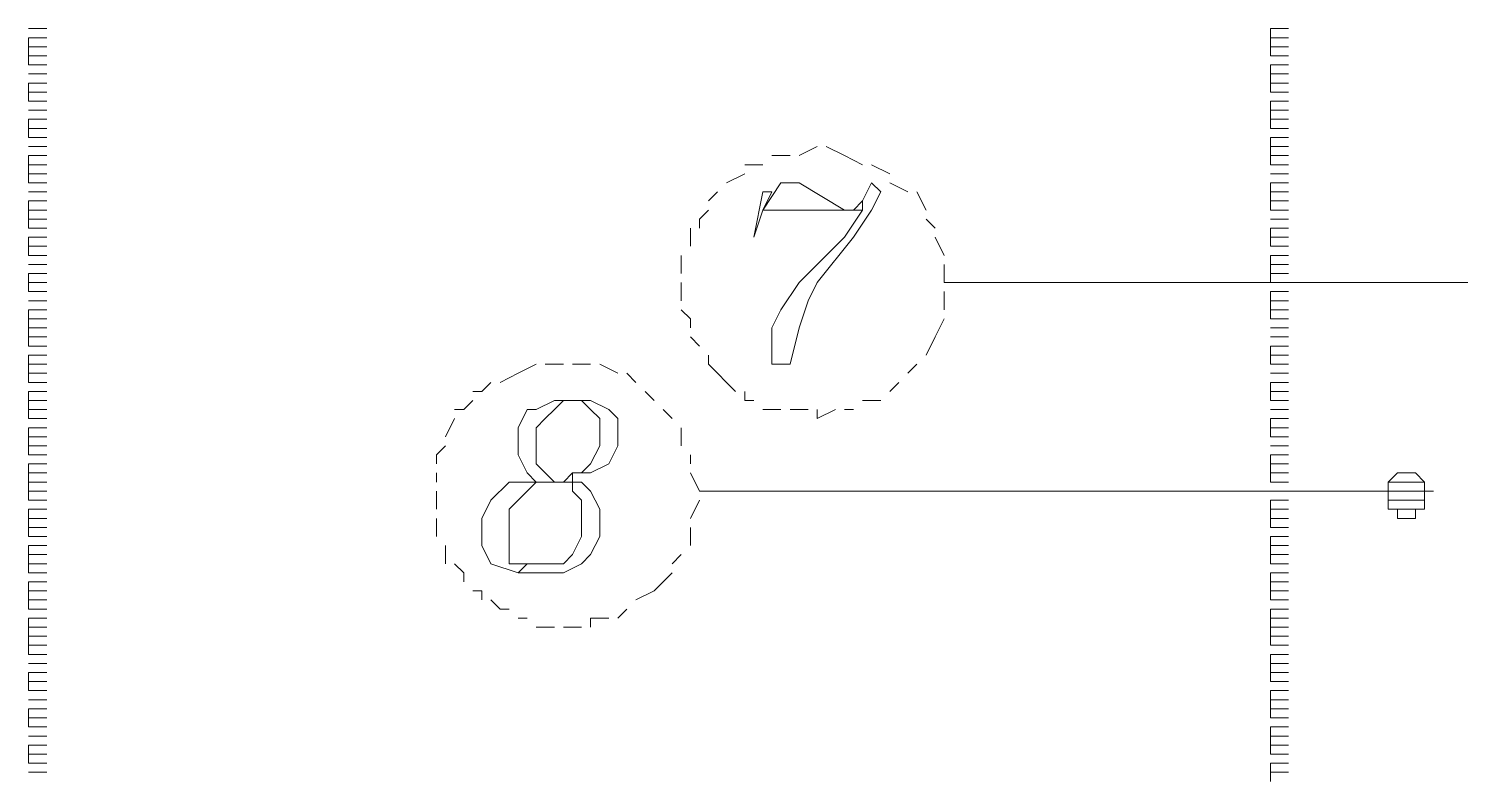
# Model space of a CAD drawing. Header units: inches. Extents: x 0.2 to 10.8, y 0.5 to 8.
# Drawn here: x 8.38 to 8.6432, y 4.86 to 4.9983 of the extents above; entities that cross this region are included whole.
import ezdxf

# ---------------------------------------------------------------- set-up
doc = ezdxf.new("R2010")
doc.units = ezdxf.units.IN
doc.header["$MEASUREMENT"] = 0
doc.layers.add('PDF_Geometry', color=7, linetype='Continuous')

msp = doc.modelspace()

# ---------------------------------------------------------------- linework, layer by layer
at = {"layer": 'PDF_Geometry', "lineweight": 9}
for points in [[(8.38, 4.99833), (8.38167, 4.99833)], [(8.38, 4.99833), (8.38167, 4.99833)], [(8.38, 4.99833), (8.38167, 4.99833)], [(8.38, 4.99667), (8.38167, 4.99667)], [(8.38, 4.995), (8.38, 4.99667)], [(8.38, 4.99667), (8.38167, 4.99667)], [(8.38167, 4.99833), (8.38333, 4.99833)], [(8.38167, 4.99833), (8.38333, 4.99833)], [(8.38167, 4.99833), (8.38333, 4.99833)], [(8.38167, 4.99667), (8.38333, 4.99667)], [(8.38167, 4.99667), (8.38333, 4.99667)], [(8.60833, 4.99833), (8.61, 4.99833)], [(8.60833, 4.99833), (8.60833, 4.99667)], [(8.60833, 4.99833), (8.61, 4.99833)], [(8.60833, 4.99667), (8.61, 4.99667)], [(8.60833, 4.99667), (8.60833, 4.995)], [(8.60833, 4.99667), (8.61, 4.99667)], [(8.61, 4.99833), (8.61167, 4.99833)], [(8.61, 4.99833), (8.61167, 4.99833)], [(8.61, 4.99667), (8.61167, 4.99667)], [(8.61, 4.99667), (8.61167, 4.99667)], [(8.38, 4.995), (8.38167, 4.995)], [(8.38, 4.99333), (8.38, 4.995)], [(8.38, 4.995), (8.38167, 4.995)], [(8.38167, 4.995), (8.38333, 4.995)], [(8.38167, 4.995), (8.38333, 4.995)], [(8.60833, 4.995), (8.61, 4.995)], [(8.60833, 4.995), (8.60833, 4.99333)], [(8.60833, 4.995), (8.61, 4.995)], [(8.61, 4.995), (8.61167, 4.995)], [(8.61, 4.995), (8.61167, 4.995)], [(8.38, 4.99333), (8.38167, 4.99333)], [(8.38, 4.99167), (8.38, 4.99333)], [(8.38, 4.99333), (8.38167, 4.99333)], [(8.38, 4.99167), (8.38167, 4.99167)], [(8.38, 4.99167), (8.38167, 4.99167)], [(8.38, 4.99167), (8.38167, 4.99167)], [(8.38167, 4.99333), (8.38333, 4.99333)], [(8.38167, 4.99333), (8.38333, 4.99333)], [(8.38167, 4.99167), (8.38333, 4.99167)], [(8.38167, 4.99167), (8.38333, 4.99167)], [(8.38167, 4.99167), (8.38333, 4.99167)], [(8.60833, 4.99333), (8.61, 4.99333)], [(8.60833, 4.99333), (8.61, 4.99333)], [(8.60833, 4.99167), (8.61, 4.99167)], [(8.60833, 4.99167), (8.60833, 4.99)], [(8.60833, 4.99167), (8.61, 4.99167)], [(8.61, 4.99333), (8.61167, 4.99333)], [(8.61, 4.99333), (8.61167, 4.99333)], [(8.61, 4.99167), (8.61167, 4.99167)], [(8.61, 4.99167), (8.61167, 4.99167)], [(8.38, 4.99), (8.38167, 4.99)], [(8.38, 4.99), (8.38167, 4.99)], [(8.38, 4.99), (8.38167, 4.99)], [(8.38167, 4.99), (8.38333, 4.99)], [(8.38167, 4.99), (8.38333, 4.99)], [(8.38167, 4.99), (8.38333, 4.99)], [(8.60833, 4.99), (8.61, 4.99)], [(8.60833, 4.99), (8.60833, 4.98833)], [(8.60833, 4.99), (8.61, 4.99)], [(8.61, 4.99), (8.61167, 4.99)], [(8.61, 4.99), (8.61167, 4.99)], [(8.38, 4.98833), (8.38167, 4.98833)], [(8.38, 4.98667), (8.38, 4.98833)], [(8.38, 4.98833), (8.38167, 4.98833)], [(8.38, 4.98667), (8.38167, 4.98667)], [(8.38, 4.985), (8.38, 4.98667)], [(8.38, 4.98667), (8.38167, 4.98667)], [(8.38167, 4.98833), (8.38333, 4.98833)], [(8.38167, 4.98833), (8.38333, 4.98833)], [(8.38167, 4.98667), (8.38333, 4.98667)], [(8.38167, 4.98667), (8.38333, 4.98667)], [(8.60833, 4.98833), (8.61, 4.98833)], [(8.60833, 4.98833), (8.60833, 4.98667)], [(8.60833, 4.98833), (8.61, 4.98833)], [(8.60833, 4.98667), (8.61, 4.98667)], [(8.60833, 4.98667), (8.61, 4.98667)], [(8.61, 4.98833), (8.61167, 4.98833)], [(8.61, 4.98833), (8.61167, 4.98833)], [(8.61, 4.98667), (8.61167, 4.98667)], [(8.61, 4.98667), (8.61167, 4.98667)], [(8.38, 4.985), (8.38167, 4.985)], [(8.38, 4.985), (8.38167, 4.985)], [(8.38, 4.985), (8.38167, 4.985)], [(8.38, 4.98333), (8.38167, 4.98333)], [(8.38, 4.98333), (8.38167, 4.98333)], [(8.38, 4.98333), (8.38167, 4.98333)], [(8.38167, 4.985), (8.38333, 4.985)], [(8.38167, 4.985), (8.38333, 4.985)], [(8.38167, 4.985), (8.38333, 4.985)], [(8.38167, 4.98333), (8.38333, 4.98333)], [(8.38167, 4.98333), (8.38333, 4.98333)], [(8.38167, 4.98333), (8.38333, 4.98333)], [(8.60833, 4.985), (8.61, 4.985)], [(8.60833, 4.985), (8.60833, 4.98333)], [(8.60833, 4.985), (8.61, 4.985)], [(8.60833, 4.98333), (8.61, 4.98333)], [(8.60833, 4.98333), (8.60833, 4.98167)], [(8.60833, 4.98333), (8.61, 4.98333)], [(8.61, 4.985), (8.61167, 4.985)], [(8.61, 4.985), (8.61167, 4.985)], [(8.61, 4.98333), (8.61167, 4.98333)], [(8.61, 4.98333), (8.61167, 4.98333)], [(8.38, 4.98167), (8.38167, 4.98167)], [(8.38, 4.98), (8.38, 4.98167)], [(8.38, 4.98167), (8.38167, 4.98167)], [(8.38167, 4.98167), (8.38333, 4.98167)], [(8.38167, 4.98167), (8.38333, 4.98167)], [(8.60833, 4.98167), (8.61, 4.98167)], [(8.60833, 4.98167), (8.60833, 4.98)], [(8.60833, 4.98167), (8.61, 4.98167)], [(8.61, 4.98167), (8.61167, 4.98167)], [(8.61, 4.98167), (8.61167, 4.98167)], [(8.38, 4.98), (8.38167, 4.98)], [(8.38, 4.97833), (8.38, 4.98)], [(8.38, 4.98), (8.38167, 4.98)], [(8.38, 4.97833), (8.38167, 4.97833)], [(8.38, 4.97833), (8.38167, 4.97833)], [(8.38, 4.97833), (8.38167, 4.97833)], [(8.38167, 4.98), (8.38333, 4.98)], [(8.38167, 4.98), (8.38333, 4.98)], [(8.38167, 4.97833), (8.38333, 4.97833)], [(8.38167, 4.97833), (8.38333, 4.97833)], [(8.38167, 4.97833), (8.38333, 4.97833)], [(8.60833, 4.98), (8.61, 4.98)], [(8.60833, 4.98), (8.61, 4.98)], [(8.60833, 4.97833), (8.61, 4.97833)], [(8.60833, 4.97833), (8.60833, 4.97667)], [(8.60833, 4.97833), (8.61, 4.97833)], [(8.61, 4.98), (8.61167, 4.98)], [(8.61, 4.98), (8.61167, 4.98)], [(8.61, 4.97833), (8.61167, 4.97833)], [(8.61, 4.97833), (8.61167, 4.97833)], [(8.38, 4.97667), (8.38167, 4.97667)], [(8.38, 4.97667), (8.38167, 4.97667)], [(8.38, 4.97667), (8.38167, 4.97667)], [(8.38167, 4.97667), (8.38333, 4.97667)], [(8.38167, 4.97667), (8.38333, 4.97667)], [(8.38167, 4.97667), (8.38333, 4.97667)], [(8.60833, 4.97667), (8.61, 4.97667)], [(8.60833, 4.97667), (8.60833, 4.975)], [(8.60833, 4.97667), (8.61, 4.97667)], [(8.61, 4.97667), (8.61167, 4.97667)], [(8.61, 4.97667), (8.61167, 4.97667)], [(8.38, 4.975), (8.38167, 4.975)], [(8.38, 4.97333), (8.38, 4.975)], [(8.38, 4.975), (8.38167, 4.975)], [(8.38, 4.97333), (8.38167, 4.97333)], [(8.38, 4.97167), (8.38, 4.97333)], [(8.38, 4.97333), (8.38167, 4.97333)], [(8.38167, 4.975), (8.38333, 4.975)], [(8.38167, 4.975), (8.38333, 4.975)], [(8.38167, 4.97333), (8.38333, 4.97333)], [(8.38167, 4.97333), (8.38333, 4.97333)], [(8.60833, 4.975), (8.61, 4.975)], [(8.60833, 4.975), (8.60833, 4.97333)], [(8.60833, 4.975), (8.61, 4.975)], [(8.60833, 4.97333), (8.61, 4.97333)], [(8.60833, 4.97333), (8.61, 4.97333)], [(8.60833, 4.97333), (8.61, 4.97333)], [(8.61, 4.975), (8.61167, 4.975)], [(8.61, 4.975), (8.61167, 4.975)], [(8.61, 4.97333), (8.61167, 4.97333)], [(8.61, 4.97333), (8.61167, 4.97333)], [(8.61, 4.97333), (8.61167, 4.97333)], [(8.38, 4.97167), (8.38167, 4.97167)], [(8.38, 4.97), (8.38, 4.97167)], [(8.38, 4.97167), (8.38167, 4.97167)], [(8.38167, 4.97167), (8.38333, 4.97167)], [(8.38167, 4.97167), (8.38333, 4.97167)], [(8.60833, 4.97167), (8.61, 4.97167)], [(8.60833, 4.97167), (8.61, 4.97167)], [(8.60833, 4.97167), (8.61, 4.97167)], [(8.61, 4.97167), (8.61167, 4.97167)], [(8.61, 4.97167), (8.61167, 4.97167)], [(8.61, 4.97167), (8.61167, 4.97167)], [(8.38, 4.97), (8.38167, 4.97)], [(8.38, 4.97), (8.38167, 4.97)], [(8.38, 4.97), (8.38167, 4.97)], [(8.38, 4.96833), (8.38167, 4.96833)], [(8.38, 4.96833), (8.38167, 4.96833)], [(8.38, 4.96833), (8.38167, 4.96833)], [(8.38167, 4.97), (8.38333, 4.97)], [(8.38167, 4.97), (8.38333, 4.97)], [(8.38167, 4.97), (8.38333, 4.97)], [(8.38167, 4.96833), (8.38333, 4.96833)], [(8.38167, 4.96833), (8.38333, 4.96833)], [(8.38167, 4.96833), (8.38333, 4.96833)], [(8.60833, 4.97), (8.61, 4.97)], [(8.60833, 4.97), (8.60833, 4.96833)], [(8.60833, 4.97), (8.61, 4.97)], [(8.60833, 4.96833), (8.61, 4.96833)], [(8.60833, 4.96833), (8.60833, 4.96667)], [(8.60833, 4.96833), (8.61, 4.96833)], [(8.61, 4.97), (8.61167, 4.97)], [(8.61, 4.97), (8.61167, 4.97)], [(8.61, 4.96833), (8.61167, 4.96833)], [(8.61, 4.96833), (8.61167, 4.96833)], [(8.38, 4.96667), (8.38167, 4.96667)], [(8.38, 4.965), (8.38, 4.96667)], [(8.38, 4.96667), (8.38167, 4.96667)], [(8.38, 4.965), (8.38167, 4.965)], [(8.38, 4.96333), (8.38, 4.965)], [(8.38, 4.965), (8.38167, 4.965)], [(8.38167, 4.96667), (8.38333, 4.96667)], [(8.38167, 4.96667), (8.38333, 4.96667)], [(8.38167, 4.965), (8.38333, 4.965)], [(8.38167, 4.965), (8.38333, 4.965)], [(8.60833, 4.96667), (8.61, 4.96667)], [(8.60833, 4.96667), (8.60833, 4.965)], [(8.60833, 4.96667), (8.61, 4.96667)], [(8.60833, 4.965), (8.61, 4.965)], [(8.60833, 4.965), (8.61, 4.965)], [(8.60833, 4.965), (8.61, 4.965)], [(8.61, 4.96667), (8.61167, 4.96667)], [(8.61, 4.96667), (8.61167, 4.96667)], [(8.61, 4.965), (8.61167, 4.965)], [(8.61, 4.965), (8.61167, 4.965)], [(8.61, 4.965), (8.61167, 4.965)], [(8.38, 4.96333), (8.38167, 4.96333)], [(8.38, 4.96167), (8.38, 4.96333)], [(8.38, 4.96333), (8.38167, 4.96333)], [(8.38167, 4.96333), (8.38333, 4.96333)], [(8.38167, 4.96333), (8.38333, 4.96333)], [(8.60833, 4.96333), (8.61, 4.96333)], [(8.60833, 4.96333), (8.61, 4.96333)], [(8.60833, 4.96333), (8.61, 4.96333)], [(8.61, 4.96333), (8.61167, 4.96333)], [(8.61, 4.96333), (8.61167, 4.96333)], [(8.61, 4.96333), (8.61167, 4.96333)], [(8.38, 4.96167), (8.38167, 4.96167)], [(8.38, 4.96167), (8.38167, 4.96167)], [(8.38, 4.96), (8.38167, 4.96)], [(8.38, 4.95833), (8.38, 4.96)], [(8.38, 4.96), (8.38167, 4.96)], [(8.38167, 4.96167), (8.38333, 4.96167)], [(8.38167, 4.96167), (8.38333, 4.96167)], [(8.38167, 4.96), (8.38333, 4.96)], [(8.38167, 4.96), (8.38333, 4.96)], [(8.60833, 4.96167), (8.61, 4.96167)], [(8.60833, 4.96167), (8.60833, 4.96)], [(8.60833, 4.96167), (8.61, 4.96167)], [(8.60833, 4.96), (8.61, 4.96)], [(8.60833, 4.96), (8.60833, 4.95833)], [(8.60833, 4.96), (8.61, 4.96)], [(8.61, 4.96167), (8.61167, 4.96167)], [(8.61, 4.96167), (8.61167, 4.96167)], [(8.61, 4.96), (8.61167, 4.96)], [(8.61, 4.96), (8.61167, 4.96)], [(8.38, 4.95833), (8.38167, 4.95833)], [(8.38, 4.95667), (8.38, 4.95833)], [(8.38, 4.95833), (8.38167, 4.95833)], [(8.38167, 4.95833), (8.38333, 4.95833)], [(8.38167, 4.95833), (8.38333, 4.95833)], [(8.60833, 4.95833), (8.61, 4.95833)], [(8.60833, 4.95833), (8.61, 4.95833)], [(8.61, 4.95833), (8.61167, 4.95833)], [(8.61, 4.95833), (8.61167, 4.95833)], [(8.38, 4.95667), (8.38167, 4.95667)], [(8.38, 4.95667), (8.38167, 4.95667)], [(8.38, 4.95667), (8.38167, 4.95667)], [(8.38, 4.955), (8.38167, 4.955)], [(8.38, 4.955), (8.38167, 4.955)], [(8.38, 4.955), (8.38167, 4.955)], [(8.38167, 4.95667), (8.38333, 4.95667)], [(8.38167, 4.95667), (8.38333, 4.95667)], [(8.38167, 4.95667), (8.38333, 4.95667)], [(8.38167, 4.955), (8.38333, 4.955)], [(8.38167, 4.955), (8.38333, 4.955)], [(8.38167, 4.955), (8.38333, 4.955)], [(8.60833, 4.95667), (8.61, 4.95667)], [(8.60833, 4.95667), (8.60833, 4.955)], [(8.60833, 4.95667), (8.61, 4.95667)], [(8.60833, 4.955), (8.61, 4.955)], [(8.60833, 4.955), (8.60833, 4.95333)], [(8.60833, 4.955), (8.61, 4.955)], [(8.61, 4.95667), (8.61167, 4.95667)], [(8.61, 4.95667), (8.61167, 4.95667)], [(8.61, 4.955), (8.61167, 4.955)], [(8.61, 4.955), (8.61167, 4.955)], [(8.38, 4.95333), (8.38167, 4.95333)], [(8.38, 4.95167), (8.38, 4.95333)], [(8.38, 4.95333), (8.38167, 4.95333)], [(8.38167, 4.95333), (8.38333, 4.95333)], [(8.38167, 4.95333), (8.38333, 4.95333)], [(8.60833, 4.95333), (8.61, 4.95333)], [(8.60833, 4.95333), (8.60833, 4.95167)], [(8.60833, 4.95333), (8.61, 4.95333)], [(8.61, 4.95333), (8.61167, 4.95333)], [(8.61, 4.95333), (8.61167, 4.95333)], [(8.38, 4.95167), (8.38167, 4.95167)], [(8.38, 4.95), (8.38, 4.95167)], [(8.38, 4.95167), (8.38167, 4.95167)], [(8.38, 4.95), (8.38167, 4.95)], [(8.38, 4.95), (8.38167, 4.95)], [(8.38, 4.95), (8.38167, 4.95)], [(8.38167, 4.95167), (8.38333, 4.95167)], [(8.38167, 4.95167), (8.38333, 4.95167)], [(8.38167, 4.95), (8.38333, 4.95)], [(8.38167, 4.95), (8.38333, 4.95)], [(8.38167, 4.95), (8.38333, 4.95)], [(8.54833, 4.95167), (8.845, 4.95167)], [(8.60833, 4.95167), (8.61, 4.95167)], [(8.60833, 4.95167), (8.61, 4.95167)], [(8.60833, 4.95), (8.61, 4.95)], [(8.60833, 4.95), (8.60833, 4.94833)], [(8.60833, 4.95), (8.61, 4.95)], [(8.61, 4.95167), (8.61167, 4.95167)], [(8.61, 4.95167), (8.61167, 4.95167)], [(8.61, 4.95), (8.61167, 4.95)], [(8.61, 4.95), (8.61167, 4.95)], [(8.38, 4.94833), (8.38167, 4.94833)], [(8.38, 4.94833), (8.38167, 4.94833)], [(8.38, 4.94833), (8.38167, 4.94833)], [(8.38, 4.94667), (8.38167, 4.94667)], [(8.38, 4.945), (8.38, 4.94667)], [(8.38, 4.94667), (8.38167, 4.94667)], [(8.38167, 4.94833), (8.38333, 4.94833)], [(8.38167, 4.94833), (8.38333, 4.94833)], [(8.38167, 4.94833), (8.38333, 4.94833)], [(8.38167, 4.94667), (8.38333, 4.94667)], [(8.38167, 4.94667), (8.38333, 4.94667)], [(8.60833, 4.94833), (8.61, 4.94833)], [(8.60833, 4.94833), (8.60833, 4.94667)], [(8.60833, 4.94833), (8.61, 4.94833)], [(8.60833, 4.94667), (8.61, 4.94667)], [(8.60833, 4.94667), (8.60833, 4.945)], [(8.60833, 4.94667), (8.61, 4.94667)], [(8.61, 4.94833), (8.61167, 4.94833)], [(8.61, 4.94833), (8.61167, 4.94833)], [(8.61, 4.94667), (8.61167, 4.94667)], [(8.61, 4.94667), (8.61167, 4.94667)], [(8.38, 4.945), (8.38167, 4.945)], [(8.38, 4.94333), (8.38, 4.945)], [(8.38, 4.945), (8.38167, 4.945)], [(8.38167, 4.945), (8.38333, 4.945)], [(8.38167, 4.945), (8.38333, 4.945)], [(8.60833, 4.945), (8.61, 4.945)], [(8.60833, 4.945), (8.61, 4.945)], [(8.60833, 4.945), (8.61, 4.945)], [(8.61, 4.945), (8.61167, 4.945)], [(8.61, 4.945), (8.61167, 4.945)], [(8.61, 4.945), (8.61167, 4.945)], [(8.38, 4.94333), (8.38167, 4.94333)], [(8.38, 4.94167), (8.38, 4.94333)], [(8.38, 4.94333), (8.38167, 4.94333)], [(8.38, 4.94167), (8.38167, 4.94167)], [(8.38, 4.94), (8.38, 4.94167)], [(8.38, 4.94167), (8.38167, 4.94167)], [(8.38167, 4.94333), (8.38333, 4.94333)], [(8.38167, 4.94333), (8.38333, 4.94333)], [(8.38167, 4.94167), (8.38333, 4.94167)], [(8.38167, 4.94167), (8.38333, 4.94167)], [(8.60833, 4.94333), (8.61, 4.94333)], [(8.60833, 4.94333), (8.61, 4.94333)], [(8.60833, 4.94333), (8.61, 4.94333)], [(8.60833, 4.94333), (8.61, 4.94333)], [(8.60833, 4.94167), (8.61, 4.94167)], [(8.60833, 4.94167), (8.61, 4.94167)], [(8.60833, 4.94167), (8.61, 4.94167)], [(8.61, 4.94333), (8.61167, 4.94333)], [(8.61, 4.94333), (8.61167, 4.94333)], [(8.61, 4.94333), (8.61167, 4.94333)], [(8.61, 4.94333), (8.61167, 4.94333)], [(8.61, 4.94167), (8.61167, 4.94167)], [(8.61, 4.94167), (8.61167, 4.94167)], [(8.61, 4.94167), (8.61167, 4.94167)], [(8.38, 4.94), (8.38167, 4.94)], [(8.38, 4.94), (8.38167, 4.94)], [(8.38167, 4.94), (8.38333, 4.94)], [(8.38167, 4.94), (8.38333, 4.94)], [(8.60833, 4.94), (8.61, 4.94)], [(8.60833, 4.94), (8.60833, 4.93833)], [(8.60833, 4.94), (8.61, 4.94)], [(8.61, 4.94), (8.61167, 4.94)], [(8.61, 4.94), (8.61167, 4.94)], [(8.38, 4.93833), (8.38167, 4.93833)], [(8.38, 4.93667), (8.38, 4.93833)], [(8.38, 4.93833), (8.38167, 4.93833)], [(8.38, 4.93667), (8.38167, 4.93667)], [(8.38, 4.935), (8.38, 4.93667)], [(8.38, 4.93667), (8.38167, 4.93667)], [(8.38167, 4.93833), (8.38333, 4.93833)], [(8.38167, 4.93833), (8.38333, 4.93833)], [(8.38167, 4.93667), (8.38333, 4.93667)], [(8.38167, 4.93667), (8.38333, 4.93667)], [(8.60833, 4.93833), (8.61, 4.93833)], [(8.60833, 4.93833), (8.60833, 4.93667)], [(8.60833, 4.93833), (8.61, 4.93833)], [(8.60833, 4.93667), (8.61, 4.93667)], [(8.60833, 4.93667), (8.61, 4.93667)], [(8.60833, 4.93667), (8.61, 4.93667)], [(8.61, 4.93833), (8.61167, 4.93833)], [(8.61, 4.93833), (8.61167, 4.93833)], [(8.61, 4.93667), (8.61167, 4.93667)], [(8.61, 4.93667), (8.61167, 4.93667)], [(8.61, 4.93667), (8.61167, 4.93667)], [(8.38, 4.935), (8.38167, 4.935)], [(8.38, 4.93333), (8.38, 4.935)], [(8.38, 4.935), (8.38167, 4.935)], [(8.38, 4.93333), (8.38167, 4.93333)], [(8.38, 4.93333), (8.38167, 4.93333)], [(8.38167, 4.935), (8.38333, 4.935)], [(8.38167, 4.935), (8.38333, 4.935)], [(8.38167, 4.93333), (8.38333, 4.93333)], [(8.38167, 4.93333), (8.38333, 4.93333)], [(8.60833, 4.935), (8.61, 4.935)], [(8.60833, 4.935), (8.61, 4.935)], [(8.60833, 4.935), (8.61, 4.935)], [(8.60833, 4.93333), (8.61, 4.93333)], [(8.60833, 4.93333), (8.60833, 4.93167)], [(8.60833, 4.93333), (8.61, 4.93333)], [(8.61, 4.935), (8.61167, 4.935)], [(8.61, 4.935), (8.61167, 4.935)], [(8.61, 4.935), (8.61167, 4.935)], [(8.61, 4.93333), (8.61167, 4.93333)], [(8.61, 4.93333), (8.61167, 4.93333)], [(8.38, 4.93167), (8.38167, 4.93167)], [(8.38, 4.93), (8.38, 4.93167)], [(8.38, 4.93167), (8.38167, 4.93167)], [(8.38167, 4.93167), (8.38333, 4.93167)], [(8.38167, 4.93167), (8.38333, 4.93167)], [(8.60833, 4.93167), (8.61, 4.93167)], [(8.60833, 4.93167), (8.60833, 4.93)], [(8.60833, 4.93167), (8.61, 4.93167)], [(8.61, 4.93167), (8.61167, 4.93167)], [(8.61, 4.93167), (8.61167, 4.93167)], [(8.38, 4.93), (8.38167, 4.93)], [(8.38, 4.92833), (8.38, 4.93)], [(8.38, 4.93), (8.38167, 4.93)], [(8.38, 4.92833), (8.38167, 4.92833)], [(8.38, 4.92667), (8.38, 4.92833)], [(8.38, 4.92833), (8.38167, 4.92833)], [(8.38167, 4.93), (8.38333, 4.93)], [(8.38167, 4.93), (8.38333, 4.93)], [(8.38167, 4.92833), (8.38333, 4.92833)], [(8.38167, 4.92833), (8.38333, 4.92833)], [(8.60833, 4.93), (8.61, 4.93)], [(8.60833, 4.93), (8.61, 4.93)], [(8.60833, 4.93), (8.61, 4.93)], [(8.60833, 4.92833), (8.61, 4.92833)], [(8.60833, 4.92833), (8.61, 4.92833)], [(8.60833, 4.92833), (8.61, 4.92833)], [(8.61, 4.93), (8.61167, 4.93)], [(8.61, 4.93), (8.61167, 4.93)], [(8.61, 4.93), (8.61167, 4.93)], [(8.61, 4.92833), (8.61167, 4.92833)], [(8.61, 4.92833), (8.61167, 4.92833)], [(8.61, 4.92833), (8.61167, 4.92833)], [(8.38, 4.92667), (8.38167, 4.92667)], [(8.38, 4.92667), (8.38167, 4.92667)], [(8.38167, 4.92667), (8.38333, 4.92667)], [(8.38167, 4.92667), (8.38333, 4.92667)], [(8.60833, 4.92667), (8.61, 4.92667)], [(8.60833, 4.92667), (8.60833, 4.925)], [(8.60833, 4.92667), (8.61, 4.92667)], [(8.61, 4.92667), (8.61167, 4.92667)], [(8.61, 4.92667), (8.61167, 4.92667)], [(8.38, 4.925), (8.38167, 4.925)], [(8.38, 4.92333), (8.38, 4.925)], [(8.38, 4.925), (8.38167, 4.925)], [(8.38, 4.92333), (8.38167, 4.92333)], [(8.38, 4.92167), (8.38, 4.92333)], [(8.38, 4.92333), (8.38167, 4.92333)], [(8.38167, 4.925), (8.38333, 4.925)], [(8.38167, 4.925), (8.38333, 4.925)], [(8.38167, 4.92333), (8.38333, 4.92333)], [(8.38167, 4.92333), (8.38333, 4.92333)], [(8.60833, 4.925), (8.61, 4.925)], [(8.60833, 4.925), (8.60833, 4.92333)], [(8.60833, 4.925), (8.61, 4.925)], [(8.60833, 4.92333), (8.61, 4.92333)], [(8.60833, 4.92333), (8.61, 4.92333)], [(8.60833, 4.92333), (8.61, 4.92333)], [(8.61, 4.925), (8.61167, 4.925)], [(8.61, 4.925), (8.61167, 4.925)], [(8.61, 4.92333), (8.61167, 4.92333)], [(8.61, 4.92333), (8.61167, 4.92333)], [(8.61, 4.92333), (8.61167, 4.92333)], [(8.38, 4.92167), (8.38167, 4.92167)], [(8.38, 4.92), (8.38, 4.92167)], [(8.38, 4.92167), (8.38167, 4.92167)], [(8.38167, 4.92167), (8.38333, 4.92167)], [(8.38167, 4.92167), (8.38333, 4.92167)], [(8.60833, 4.92167), (8.61, 4.92167)], [(8.60833, 4.92167), (8.61, 4.92167)], [(8.60833, 4.92167), (8.61, 4.92167)], [(8.61, 4.92167), (8.61167, 4.92167)], [(8.61, 4.92167), (8.61167, 4.92167)], [(8.61, 4.92167), (8.61167, 4.92167)], [(8.38, 4.92), (8.38167, 4.92)], [(8.38, 4.92), (8.38167, 4.92)], [(8.38, 4.91833), (8.38167, 4.91833)], [(8.38, 4.91667), (8.38, 4.91833)], [(8.38, 4.91833), (8.38167, 4.91833)], [(8.38167, 4.92), (8.38333, 4.92)], [(8.38167, 4.92), (8.38333, 4.92)], [(8.38167, 4.91833), (8.38333, 4.91833)], [(8.38167, 4.91833), (8.38333, 4.91833)], [(8.60833, 4.92), (8.61, 4.92)], [(8.60833, 4.92), (8.60833, 4.91833)], [(8.60833, 4.92), (8.61, 4.92)], [(8.60833, 4.91833), (8.61, 4.91833)], [(8.60833, 4.91833), (8.60833, 4.91667)], [(8.60833, 4.91833), (8.61, 4.91833)], [(8.61, 4.92), (8.61167, 4.92)], [(8.61, 4.92), (8.61167, 4.92)], [(8.61, 4.91833), (8.61167, 4.91833)], [(8.61, 4.91833), (8.61167, 4.91833)], [(8.38, 4.91667), (8.38167, 4.91667)], [(8.38, 4.915), (8.38, 4.91667)], [(8.38, 4.91667), (8.38167, 4.91667)], [(8.38, 4.915), (8.38167, 4.915)], [(8.38, 4.91333), (8.38, 4.915)], [(8.38, 4.915), (8.38167, 4.915)], [(8.38167, 4.91667), (8.38333, 4.91667)], [(8.38167, 4.91667), (8.38333, 4.91667)], [(8.38167, 4.915), (8.38333, 4.915)], [(8.38167, 4.915), (8.38333, 4.915)], [(8.60833, 4.91667), (8.61, 4.91667)], [(8.60833, 4.91667), (8.60833, 4.915)], [(8.60833, 4.91667), (8.61, 4.91667)], [(8.60833, 4.915), (8.61, 4.915)], [(8.60833, 4.915), (8.61, 4.915)], [(8.60833, 4.915), (8.61, 4.915)], [(8.61, 4.91667), (8.61167, 4.91667)], [(8.61, 4.91667), (8.61167, 4.91667)], [(8.61, 4.915), (8.61167, 4.915)], [(8.61, 4.915), (8.61167, 4.915)], [(8.61, 4.915), (8.61167, 4.915)], [(8.38, 4.91333), (8.38167, 4.91333)], [(8.38, 4.91167), (8.38, 4.91333)], [(8.38, 4.91333), (8.38167, 4.91333)], [(8.38167, 4.91333), (8.38333, 4.91333)], [(8.38167, 4.91333), (8.38333, 4.91333)], [(8.60833, 4.91333), (8.61, 4.91333)], [(8.60833, 4.91333), (8.61, 4.91333)], [(8.60833, 4.91333), (8.61, 4.91333)], [(8.61, 4.91333), (8.61167, 4.91333)], [(8.61, 4.91333), (8.61167, 4.91333)], [(8.61, 4.91333), (8.61167, 4.91333)], [(8.38, 4.91167), (8.38167, 4.91167)], [(8.38, 4.91167), (8.38167, 4.91167)], [(8.38, 4.91), (8.38167, 4.91)], [(8.38, 4.90833), (8.38, 4.91)], [(8.38, 4.91), (8.38167, 4.91)], [(8.38167, 4.91167), (8.38333, 4.91167)], [(8.38167, 4.91167), (8.38333, 4.91167)], [(8.38167, 4.91), (8.38333, 4.91)], [(8.38167, 4.91), (8.38333, 4.91)], [(8.60833, 4.91167), (8.61, 4.91167)], [(8.60833, 4.91167), (8.60833, 4.91)], [(8.60833, 4.91167), (8.61, 4.91167)], [(8.60833, 4.91), (8.61, 4.91)], [(8.60833, 4.91), (8.60833, 4.90833)], [(8.60833, 4.91), (8.61, 4.91)], [(8.61, 4.91167), (8.61167, 4.91167)], [(8.61, 4.91167), (8.61167, 4.91167)], [(8.61, 4.91), (8.61167, 4.91)], [(8.61, 4.91), (8.61167, 4.91)], [(8.38, 4.90833), (8.38167, 4.90833)], [(8.38, 4.90667), (8.38, 4.90833)], [(8.38, 4.90833), (8.38167, 4.90833)], [(8.38167, 4.90833), (8.38333, 4.90833)], [(8.38167, 4.90833), (8.38333, 4.90833)], [(8.60833, 4.90833), (8.61, 4.90833)], [(8.60833, 4.90833), (8.60833, 4.90667)], [(8.60833, 4.90833), (8.61, 4.90833)], [(8.61, 4.90833), (8.61167, 4.90833)], [(8.61, 4.90833), (8.61167, 4.90833)], [(8.38, 4.90667), (8.38167, 4.90667)], [(8.38, 4.905), (8.38, 4.90667)], [(8.38, 4.90667), (8.38167, 4.90667)], [(8.38, 4.905), (8.38167, 4.905)], [(8.38, 4.905), (8.38167, 4.905)], [(8.38167, 4.90667), (8.38333, 4.90667)], [(8.38167, 4.90667), (8.38333, 4.90667)], [(8.38167, 4.905), (8.38333, 4.905)], [(8.38167, 4.905), (8.38333, 4.905)], [(8.60833, 4.90667), (8.61, 4.90667)], [(8.60833, 4.90667), (8.61, 4.90667)], [(8.60833, 4.905), (8.61, 4.905)], [(8.60833, 4.905), (8.60833, 4.90333)], [(8.60833, 4.905), (8.61, 4.905)], [(8.61, 4.90667), (8.61167, 4.90667)], [(8.61, 4.90667), (8.61167, 4.90667)], [(8.61, 4.905), (8.61167, 4.905)], [(8.61, 4.905), (8.61167, 4.905)], [(8.38, 4.90333), (8.38167, 4.90333)], [(8.38, 4.90167), (8.38, 4.90333)], [(8.38, 4.90333), (8.38167, 4.90333)], [(8.38167, 4.90333), (8.38333, 4.90333)], [(8.38167, 4.90333), (8.38333, 4.90333)], [(8.60833, 4.90333), (8.61, 4.90333)], [(8.60833, 4.90333), (8.60833, 4.90167)], [(8.60833, 4.90333), (8.61, 4.90333)], [(8.61, 4.90333), (8.61167, 4.90333)], [(8.61, 4.90333), (8.61167, 4.90333)], [(8.38, 4.90167), (8.38167, 4.90167)], [(8.38, 4.9), (8.38, 4.90167)], [(8.38, 4.90167), (8.38167, 4.90167)], [(8.38, 4.9), (8.38167, 4.9)], [(8.38, 4.89833), (8.38, 4.9)], [(8.38, 4.9), (8.38167, 4.9)], [(8.38167, 4.90167), (8.38333, 4.90167)], [(8.38167, 4.90167), (8.38333, 4.90167)], [(8.38167, 4.9), (8.38333, 4.9)], [(8.38167, 4.9), (8.38333, 4.9)], [(8.60833, 4.90167), (8.61, 4.90167)], [(8.60833, 4.90167), (8.60833, 4.9)], [(8.60833, 4.90167), (8.61, 4.90167)], [(8.60833, 4.9), (8.61, 4.9)], [(8.60833, 4.9), (8.61, 4.9)], [(8.61, 4.90167), (8.61167, 4.90167)], [(8.61, 4.90167), (8.61167, 4.90167)], [(8.61, 4.9), (8.61167, 4.9)], [(8.61, 4.9), (8.61167, 4.9)], [(8.38, 4.89833), (8.38167, 4.89833)], [(8.38, 4.89833), (8.38167, 4.89833)], [(8.38, 4.89667), (8.38167, 4.89667)], [(8.38, 4.895), (8.38, 4.89667)], [(8.38, 4.89667), (8.38167, 4.89667)], [(8.38167, 4.89833), (8.38333, 4.89833)], [(8.38167, 4.89833), (8.38333, 4.89833)], [(8.38167, 4.89667), (8.38333, 4.89667)], [(8.38167, 4.89667), (8.38333, 4.89667)], [(8.60833, 4.89833), (8.61, 4.89833)], [(8.60833, 4.89833), (8.60833, 4.89667)], [(8.60833, 4.89833), (8.61, 4.89833)], [(8.60833, 4.89667), (8.61, 4.89667)], [(8.60833, 4.89667), (8.60833, 4.895)], [(8.60833, 4.89667), (8.61, 4.89667)], [(8.61, 4.89833), (8.61167, 4.89833)], [(8.61, 4.89833), (8.61167, 4.89833)], [(8.61, 4.89667), (8.61167, 4.89667)], [(8.61, 4.89667), (8.61167, 4.89667)], [(8.38, 4.895), (8.38167, 4.895)], [(8.38, 4.89333), (8.38, 4.895)], [(8.38, 4.895), (8.38167, 4.895)], [(8.38167, 4.895), (8.38333, 4.895)], [(8.38167, 4.895), (8.38333, 4.895)], [(8.60833, 4.895), (8.61, 4.895)], [(8.60833, 4.895), (8.60833, 4.89333)], [(8.60833, 4.895), (8.61, 4.895)], [(8.61, 4.895), (8.61167, 4.895)], [(8.61, 4.895), (8.61167, 4.895)], [(8.38, 4.89333), (8.38167, 4.89333)], [(8.38, 4.89167), (8.38, 4.89333)], [(8.38, 4.89333), (8.38167, 4.89333)], [(8.38, 4.89167), (8.38167, 4.89167)], [(8.38, 4.89167), (8.38167, 4.89167)], [(8.38167, 4.89333), (8.38333, 4.89333)], [(8.38167, 4.89333), (8.38333, 4.89333)], [(8.38167, 4.89167), (8.38333, 4.89167)], [(8.38167, 4.89167), (8.38333, 4.89167)], [(8.60833, 4.89333), (8.61, 4.89333)], [(8.60833, 4.89333), (8.61, 4.89333)], [(8.60833, 4.89167), (8.61, 4.89167)], [(8.60833, 4.89167), (8.60833, 4.89)], [(8.60833, 4.89167), (8.61, 4.89167)], [(8.61, 4.89333), (8.61167, 4.89333)], [(8.61, 4.89333), (8.61167, 4.89333)], [(8.61, 4.89167), (8.61167, 4.89167)], [(8.61, 4.89167), (8.61167, 4.89167)], [(8.38, 4.89), (8.38167, 4.89)], [(8.38, 4.88833), (8.38, 4.89)], [(8.38, 4.89), (8.38167, 4.89)], [(8.38167, 4.89), (8.38333, 4.89)], [(8.38167, 4.89), (8.38333, 4.89)], [(8.60833, 4.89), (8.61, 4.89)], [(8.60833, 4.89), (8.60833, 4.88833)], [(8.60833, 4.89), (8.61, 4.89)], [(8.61, 4.89), (8.61167, 4.89)], [(8.61, 4.89), (8.61167, 4.89)], [(8.38, 4.88833), (8.38167, 4.88833)], [(8.38, 4.88667), (8.38, 4.88833)], [(8.38, 4.88833), (8.38167, 4.88833)], [(8.38, 4.88667), (8.38167, 4.88667)], [(8.38, 4.885), (8.38, 4.88667)], [(8.38, 4.88667), (8.38167, 4.88667)], [(8.38167, 4.88833), (8.38333, 4.88833)], [(8.38167, 4.88833), (8.38333, 4.88833)], [(8.38167, 4.88667), (8.38333, 4.88667)], [(8.38167, 4.88667), (8.38333, 4.88667)], [(8.60833, 4.88833), (8.61, 4.88833)], [(8.60833, 4.88833), (8.60833, 4.88667)], [(8.60833, 4.88833), (8.61, 4.88833)], [(8.60833, 4.88667), (8.61, 4.88667)], [(8.60833, 4.88667), (8.60833, 4.885)], [(8.60833, 4.88667), (8.61, 4.88667)], [(8.61, 4.88833), (8.61167, 4.88833)], [(8.61, 4.88833), (8.61167, 4.88833)], [(8.61, 4.88667), (8.61167, 4.88667)], [(8.61, 4.88667), (8.61167, 4.88667)], [(8.38, 4.885), (8.38167, 4.885)], [(8.38, 4.88333), (8.38, 4.885)], [(8.38, 4.885), (8.38167, 4.885)], [(8.38, 4.88333), (8.38167, 4.88333)], [(8.38, 4.88333), (8.38167, 4.88333)], [(8.38, 4.88333), (8.38167, 4.88333)], [(8.38167, 4.885), (8.38333, 4.885)], [(8.38167, 4.885), (8.38333, 4.885)], [(8.38167, 4.88333), (8.38333, 4.88333)], [(8.38167, 4.88333), (8.38333, 4.88333)], [(8.38167, 4.88333), (8.38333, 4.88333)], [(8.60833, 4.885), (8.61, 4.885)], [(8.60833, 4.885), (8.61, 4.885)], [(8.60833, 4.88333), (8.61, 4.88333)], [(8.60833, 4.88333), (8.60833, 4.88167)], [(8.60833, 4.88333), (8.61, 4.88333)], [(8.61, 4.885), (8.61167, 4.885)], [(8.61, 4.885), (8.61167, 4.885)], [(8.61, 4.88333), (8.61167, 4.88333)], [(8.61, 4.88333), (8.61167, 4.88333)], [(8.38, 4.88167), (8.38167, 4.88167)], [(8.38, 4.88167), (8.38167, 4.88167)], [(8.38, 4.88167), (8.38167, 4.88167)], [(8.38167, 4.88167), (8.38333, 4.88167)], [(8.38167, 4.88167), (8.38333, 4.88167)], [(8.38167, 4.88167), (8.38333, 4.88167)], [(8.60833, 4.88167), (8.61, 4.88167)], [(8.60833, 4.88167), (8.60833, 4.88)], [(8.60833, 4.88167), (8.61, 4.88167)], [(8.61, 4.88167), (8.61167, 4.88167)], [(8.61, 4.88167), (8.61167, 4.88167)], [(8.38, 4.88), (8.38167, 4.88)], [(8.38, 4.87833), (8.38, 4.88)], [(8.38, 4.88), (8.38167, 4.88)], [(8.38, 4.87833), (8.38167, 4.87833)], [(8.38, 4.87667), (8.38, 4.87833)], [(8.38, 4.87833), (8.38167, 4.87833)], [(8.38167, 4.88), (8.38333, 4.88)], [(8.38167, 4.88), (8.38333, 4.88)], [(8.38167, 4.87833), (8.38333, 4.87833)], [(8.38167, 4.87833), (8.38333, 4.87833)], [(8.60833, 4.88), (8.61, 4.88)], [(8.60833, 4.88), (8.60833, 4.87833)], [(8.60833, 4.88), (8.61, 4.88)], [(8.60833, 4.87833), (8.61, 4.87833)], [(8.60833, 4.87833), (8.61, 4.87833)], [(8.61, 4.88), (8.61167, 4.88)], [(8.61, 4.88), (8.61167, 4.88)], [(8.61, 4.87833), (8.61167, 4.87833)], [(8.61, 4.87833), (8.61167, 4.87833)], [(8.38, 4.87667), (8.38167, 4.87667)], [(8.38, 4.87667), (8.38167, 4.87667)], [(8.38, 4.87667), (8.38167, 4.87667)], [(8.38167, 4.87667), (8.38333, 4.87667)], [(8.38167, 4.87667), (8.38333, 4.87667)], [(8.38167, 4.87667), (8.38333, 4.87667)], [(8.60833, 4.87667), (8.61, 4.87667)], [(8.60833, 4.87667), (8.60833, 4.875)], [(8.60833, 4.87667), (8.61, 4.87667)], [(8.61, 4.87667), (8.61167, 4.87667)], [(8.61, 4.87667), (8.61167, 4.87667)], [(8.38, 4.875), (8.38167, 4.875)], [(8.38, 4.875), (8.38167, 4.875)], [(8.38, 4.875), (8.38167, 4.875)], [(8.38, 4.87333), (8.38167, 4.87333)], [(8.38, 4.87167), (8.38, 4.87333)], [(8.38, 4.87333), (8.38167, 4.87333)], [(8.38167, 4.875), (8.38333, 4.875)], [(8.38167, 4.875), (8.38333, 4.875)], [(8.38167, 4.875), (8.38333, 4.875)], [(8.38167, 4.87333), (8.38333, 4.87333)], [(8.38167, 4.87333), (8.38333, 4.87333)], [(8.60833, 4.875), (8.61, 4.875)], [(8.60833, 4.875), (8.60833, 4.87333)], [(8.60833, 4.875), (8.61, 4.875)], [(8.60833, 4.87333), (8.61, 4.87333)], [(8.60833, 4.87333), (8.60833, 4.87167)], [(8.60833, 4.87333), (8.61, 4.87333)], [(8.61, 4.875), (8.61167, 4.875)], [(8.61, 4.875), (8.61167, 4.875)], [(8.61, 4.87333), (8.61167, 4.87333)], [(8.61, 4.87333), (8.61167, 4.87333)], [(8.38, 4.87167), (8.38167, 4.87167)], [(8.38, 4.87), (8.38, 4.87167)], [(8.38, 4.87167), (8.38167, 4.87167)], [(8.38167, 4.87167), (8.38333, 4.87167)], [(8.38167, 4.87167), (8.38333, 4.87167)], [(8.60833, 4.87167), (8.61, 4.87167)], [(8.60833, 4.87167), (8.61, 4.87167)], [(8.61, 4.87167), (8.61167, 4.87167)], [(8.61, 4.87167), (8.61167, 4.87167)], [(8.38, 4.87), (8.38167, 4.87)], [(8.38, 4.87), (8.38167, 4.87)], [(8.38, 4.87), (8.38167, 4.87)], [(8.38, 4.86833), (8.38167, 4.86833)], [(8.38, 4.86833), (8.38167, 4.86833)], [(8.38, 4.86833), (8.38167, 4.86833)], [(8.38167, 4.87), (8.38333, 4.87)], [(8.38167, 4.87), (8.38333, 4.87)], [(8.38167, 4.87), (8.38333, 4.87)], [(8.38167, 4.86833), (8.38333, 4.86833)], [(8.38167, 4.86833), (8.38333, 4.86833)], [(8.38167, 4.86833), (8.38333, 4.86833)], [(8.60833, 4.87), (8.61, 4.87)], [(8.60833, 4.87), (8.60833, 4.86833)], [(8.60833, 4.87), (8.61, 4.87)], [(8.60833, 4.86833), (8.61, 4.86833)], [(8.60833, 4.86833), (8.60833, 4.86667)], [(8.60833, 4.86833), (8.61, 4.86833)], [(8.61, 4.87), (8.61167, 4.87)], [(8.61, 4.87), (8.61167, 4.87)], [(8.61, 4.86833), (8.61167, 4.86833)], [(8.61, 4.86833), (8.61167, 4.86833)], [(8.38, 4.86667), (8.38167, 4.86667)], [(8.38, 4.865), (8.38, 4.86667)], [(8.38, 4.86667), (8.38167, 4.86667)], [(8.38, 4.865), (8.38167, 4.865)], [(8.38, 4.86333), (8.38, 4.865)], [(8.38, 4.865), (8.38167, 4.865)], [(8.38167, 4.86667), (8.38333, 4.86667)], [(8.38167, 4.86667), (8.38333, 4.86667)], [(8.38167, 4.865), (8.38333, 4.865)], [(8.38167, 4.865), (8.38333, 4.865)], [(8.60833, 4.86667), (8.61, 4.86667)], [(8.60833, 4.86667), (8.60833, 4.865)], [(8.60833, 4.86667), (8.61, 4.86667)], [(8.60833, 4.865), (8.61, 4.865)], [(8.60833, 4.865), (8.61, 4.865)], [(8.61, 4.86667), (8.61167, 4.86667)], [(8.61, 4.86667), (8.61167, 4.86667)], [(8.61, 4.865), (8.61167, 4.865)], [(8.61, 4.865), (8.61167, 4.865)], [(8.38, 4.86333), (8.38167, 4.86333)], [(8.38, 4.86333), (8.38167, 4.86333)], [(8.38, 4.86333), (8.38167, 4.86333)], [(8.38167, 4.86333), (8.38333, 4.86333)], [(8.38167, 4.86333), (8.38333, 4.86333)], [(8.38167, 4.86333), (8.38333, 4.86333)], [(8.60833, 4.86333), (8.61, 4.86333)], [(8.60833, 4.86333), (8.60833, 4.86167)], [(8.60833, 4.86333), (8.61, 4.86333)], [(8.61, 4.86333), (8.61167, 4.86333)], [(8.61, 4.86333), (8.61167, 4.86333)], [(8.38, 4.86167), (8.38167, 4.86167)], [(8.38, 4.86167), (8.38167, 4.86167)], [(8.38, 4.86167), (8.38167, 4.86167)], [(8.38, 4.86167), (8.38167, 4.86167)], [(8.38167, 4.86167), (8.38333, 4.86167)], [(8.38167, 4.86167), (8.38333, 4.86167)], [(8.38167, 4.86167), (8.38333, 4.86167)], [(8.38167, 4.86167), (8.38333, 4.86167)], [(8.60833, 4.86167), (8.61, 4.86167)], [(8.60833, 4.86167), (8.60833, 4.86)], [(8.60833, 4.86167), (8.61, 4.86167)], [(8.61, 4.86167), (8.61167, 4.86167)], [(8.61, 4.86167), (8.61167, 4.86167)]]:
    msp.add_lwpolyline(points, dxfattribs=at)
at = {"layer": 'PDF_Geometry', "lineweight": 13}
for points in [[(8.525, 4.97667), (8.52167, 4.975)], [(8.53, 4.975), (8.52667, 4.97667)], [(8.515, 4.97333), (8.51167, 4.97333)], [(8.52, 4.975), (8.51667, 4.975)], [(8.53333, 4.97333), (8.53, 4.975)], [(8.53833, 4.97167), (8.535, 4.97333)], [(8.51167, 4.97167), (8.50833, 4.97)], [(8.50667, 4.96833), (8.505, 4.96667)], [(8.515, 4.96833), (8.51333, 4.96), (8.51333, 4.96), (8.515, 4.965), (8.51833, 4.965), (8.52167, 4.965), (8.515, 4.965), (8.51667, 4.96833), (8.515, 4.96833)], [(8.52167, 4.97), (8.51833, 4.97), (8.515, 4.965), (8.52167, 4.965), (8.53, 4.965), (8.53, 4.965), (8.52167, 4.97)], [(8.535, 4.97), (8.53333, 4.96667), (8.53333, 4.965), (8.53333, 4.965), (8.53, 4.96), (8.52167, 4.95167), (8.51833, 4.94667), (8.51667, 4.94333), (8.51667, 4.93667), (8.52, 4.93667), (8.52167, 4.94333), (8.52333, 4.94833), (8.525, 4.95167), (8.53167, 4.96), (8.535, 4.965), (8.53667, 4.96833), (8.535, 4.97)], [(8.54167, 4.96833), (8.53833, 4.97)], [(8.545, 4.965), (8.54333, 4.96833)], [(8.505, 4.965), (8.50333, 4.96333), (8.50333, 4.96167)], [(8.53333, 4.96667), (8.53167, 4.965), (8.53, 4.965), (8.53, 4.965), (8.53333, 4.965), (8.53333, 4.965), (8.53333, 4.96667)], [(8.54667, 4.96167), (8.545, 4.96333)], [(8.50167, 4.96167), (8.50167, 4.95833)], [(8.54833, 4.95667), (8.54667, 4.96)], [(8.5, 4.95667), (8.5, 4.95333)], [(8.54833, 4.95167), (8.54833, 4.955)], [(8.5, 4.95167), (8.5, 4.95), (8.5, 4.94833)], [(8.54833, 4.95167), (8.55, 4.95167)], [(8.54833, 4.94667), (8.54833, 4.95)], [(8.5, 4.94667), (8.50167, 4.945), (8.50167, 4.94333)], [(8.54667, 4.94167), (8.54833, 4.945)], [(8.50167, 4.94167), (8.50333, 4.94)], [(8.545, 4.93833), (8.54667, 4.94167)], [(8.47333, 4.93667), (8.47, 4.935)], [(8.47833, 4.93667), (8.475, 4.93667)], [(8.48333, 4.93667), (8.48, 4.93667)], [(8.48833, 4.935), (8.485, 4.93667)], [(8.505, 4.93833), (8.505, 4.93667), (8.50667, 4.935)], [(8.54167, 4.935), (8.54333, 4.93667)], [(8.465, 4.93333), (8.46333, 4.93167), (8.46167, 4.93167)], [(8.47, 4.935), (8.46667, 4.93333)], [(8.49167, 4.93333), (8.49, 4.935)], [(8.50667, 4.935), (8.50833, 4.93333), (8.51, 4.93167)], [(8.53833, 4.93167), (8.54, 4.93333)], [(8.495, 4.93), (8.49333, 4.93167)], [(8.51167, 4.93167), (8.51167, 4.93), (8.51333, 4.93)], [(8.46167, 4.93), (8.46, 4.92833), (8.45833, 4.92833)], [(8.48333, 4.93), (8.47667, 4.93), (8.47334, 4.92833), (8.47334, 4.92833), (8.47167, 4.92833), (8.47, 4.925), (8.47, 4.92), (8.47167, 4.91667), (8.47167, 4.91667), (8.47334, 4.915), (8.47667, 4.915), (8.475, 4.91667), (8.47334, 4.91833), (8.47334, 4.925), (8.475, 4.92667), (8.47667, 4.92833), (8.47834, 4.93), (8.48167, 4.93), (8.48333, 4.93)], [(8.48333, 4.93), (8.48167, 4.93), (8.48333, 4.92833), (8.485, 4.92667), (8.485, 4.92167), (8.48333, 4.91833), (8.48167, 4.91667), (8.48, 4.91667), (8.47834, 4.915), (8.47667, 4.915), (8.47334, 4.915), (8.47334, 4.915), (8.47834, 4.915), (8.48, 4.915), (8.48, 4.91333), (8.48167, 4.91167), (8.48167, 4.905), (8.48, 4.90167), (8.47834, 4.9), (8.47667, 4.9), (8.47167, 4.9), (8.47, 4.89833), (8.47834, 4.89833), (8.48167, 4.9), (8.48167, 4.9), (8.48333, 4.90167), (8.485, 4.905), (8.485, 4.91), (8.48333, 4.91333), (8.48167, 4.915), (8.48, 4.915), (8.48, 4.915), (8.48, 4.91667), (8.48333, 4.91667), (8.48667, 4.91833), (8.48833, 4.92167), (8.48833, 4.92667), (8.48667, 4.92833), (8.48333, 4.93)], [(8.49833, 4.92667), (8.49667, 4.92833)], [(8.515, 4.92833), (8.51667, 4.92833), (8.51833, 4.92833)], [(8.52, 4.92833), (8.52167, 4.92833), (8.52333, 4.92833)], [(8.525, 4.92833), (8.525, 4.92667), (8.52833, 4.92833)], [(8.53, 4.92833), (8.53167, 4.92833)], [(8.53333, 4.93), (8.535, 4.93), (8.53667, 4.93)], [(8.45833, 4.92667), (8.45667, 4.92333)], [(8.5, 4.92167), (8.5, 4.925)], [(8.45667, 4.92167), (8.455, 4.92), (8.455, 4.91833)], [(8.50167, 4.91833), (8.50167, 4.92)], [(8.455, 4.91667), (8.455, 4.915)], [(8.47333, 4.915), (8.46833, 4.915), (8.465, 4.91167), (8.46333, 4.90833), (8.46333, 4.90333), (8.465, 4.9), (8.47, 4.89833), (8.47167, 4.9), (8.47, 4.9), (8.46833, 4.9), (8.46833, 4.90333), (8.46833, 4.90833), (8.46833, 4.91), (8.47167, 4.91333), (8.47333, 4.915), (8.47667, 4.915), (8.47833, 4.915), (8.47333, 4.915)], [(8.50333, 4.91333), (8.50167, 4.91667)], [(8.635, 4.91667), (8.63167, 4.91667), (8.63, 4.915), (8.63667, 4.915), (8.635, 4.91667)], [(8.63667, 4.915), (8.63, 4.915), (8.63, 4.915), (8.63667, 4.915), (8.63667, 4.915)], [(8.63667, 4.915), (8.63, 4.915), (8.63, 4.915), (8.63667, 4.915), (8.63667, 4.915)], [(8.63667, 4.915), (8.63, 4.915), (8.63, 4.91333), (8.63667, 4.91333), (8.63667, 4.915)], [(8.63, 4.915), (8.63, 4.91333), (8.63, 4.91167)], [(8.63333, 4.91667), (8.63333, 4.91667), (8.63167, 4.91667), (8.63333, 4.91667)], [(8.63333, 4.91667), (8.63167, 4.91667), (8.63167, 4.91667), (8.635, 4.91667), (8.63333, 4.91667)], [(8.635, 4.91667), (8.63167, 4.91667), (8.63167, 4.91667), (8.635, 4.91667), (8.635, 4.91667)], [(8.635, 4.91667), (8.63333, 4.91667), (8.63167, 4.91667)], [(8.63667, 4.91333), (8.63667, 4.915)], [(8.455, 4.91333), (8.455, 4.91)], [(8.50333, 4.91333), (8.63333, 4.91333)], [(8.50333, 4.91333), (8.505, 4.91333)], [(8.63667, 4.91333), (8.63, 4.91333), (8.63, 4.91333), (8.63667, 4.91333), (8.63667, 4.91333)], [(8.63667, 4.91333), (8.63, 4.91333), (8.63, 4.91167), (8.63667, 4.91167), (8.63667, 4.91333)], [(8.63667, 4.91333), (8.63833, 4.91333)], [(8.50167, 4.90833), (8.50333, 4.91167)], [(8.63667, 4.91167), (8.63, 4.91167), (8.63, 4.91167), (8.63667, 4.91167), (8.63667, 4.91167)], [(8.63667, 4.91167), (8.63, 4.91167), (8.63, 4.91), (8.63667, 4.91), (8.63667, 4.91167)], [(8.63667, 4.91), (8.63, 4.91), (8.63, 4.91), (8.63667, 4.91), (8.63667, 4.91)], [(8.63667, 4.91), (8.63, 4.91), (8.63167, 4.91), (8.635, 4.91), (8.63667, 4.91)], [(8.63, 4.91), (8.63167, 4.91), (8.63167, 4.90833), (8.63333, 4.90833)], [(8.635, 4.91), (8.63167, 4.91), (8.63167, 4.91), (8.635, 4.91), (8.635, 4.91)], [(8.635, 4.91), (8.63167, 4.91), (8.63167, 4.90833), (8.635, 4.90833), (8.635, 4.91)], [(8.635, 4.90833), (8.635, 4.91), (8.63667, 4.91), (8.63667, 4.91167)], [(8.455, 4.90833), (8.455, 4.90667), (8.455, 4.905)], [(8.635, 4.90833), (8.63167, 4.90833), (8.63333, 4.90833), (8.63333, 4.90833), (8.635, 4.90833)], [(8.50167, 4.90333), (8.50167, 4.90667)], [(8.45667, 4.90333), (8.45667, 4.90167), (8.45667, 4.9)], [(8.45833, 4.9), (8.46, 4.89833), (8.46, 4.89667)], [(8.49833, 4.9), (8.5, 4.90167)], [(8.495, 4.895), (8.49667, 4.89667), (8.49833, 4.89833)], [(8.46167, 4.895), (8.46333, 4.895), (8.46333, 4.89333)], [(8.49167, 4.89333), (8.495, 4.895)], [(8.465, 4.89333), (8.46667, 4.89167), (8.46833, 4.89167)], [(8.48833, 4.89), (8.49, 4.89167)], [(8.47, 4.89), (8.47167, 4.89)], [(8.48333, 4.88833), (8.48333, 4.89), (8.48667, 4.89)], [(8.47333, 4.88833), (8.475, 4.88833), (8.47667, 4.88833)], [(8.47833, 4.88833), (8.48, 4.88833), (8.48167, 4.88833)]]:
    msp.add_lwpolyline(points, dxfattribs=at)
at = {"layer": 'PDF_Geometry', "lineweight": 0}
for points in [[(8.63667, 4.915), (8.63, 4.915)], [(8.63, 4.915), (8.63667, 4.915)], [(8.63667, 4.915), (8.63, 4.915)], [(8.63, 4.915), (8.63667, 4.915)], [(8.63167, 4.91667), (8.63333, 4.91667)], [(8.63333, 4.91667), (8.63167, 4.91667)], [(8.63167, 4.91667), (8.635, 4.91667)], [(8.635, 4.91667), (8.63167, 4.91667)], [(8.63167, 4.91667), (8.635, 4.91667)], [(8.635, 4.91667), (8.63333, 4.91667)], [(8.63667, 4.91333), (8.63, 4.91333)], [(8.63, 4.91333), (8.63667, 4.91333)], [(8.63667, 4.91167), (8.63, 4.91167)], [(8.63, 4.91167), (8.63667, 4.91167)], [(8.63667, 4.91), (8.63, 4.91)], [(8.63, 4.91), (8.63667, 4.91)], [(8.63, 4.91), (8.635, 4.91)], [(8.635, 4.91), (8.63167, 4.91)], [(8.635, 4.91), (8.63167, 4.91)], [(8.63167, 4.91), (8.635, 4.91)], [(8.63167, 4.90833), (8.63333, 4.90833)]]:
    msp.add_lwpolyline(points, dxfattribs=at)

doc.saveas('drawing.dxf')
